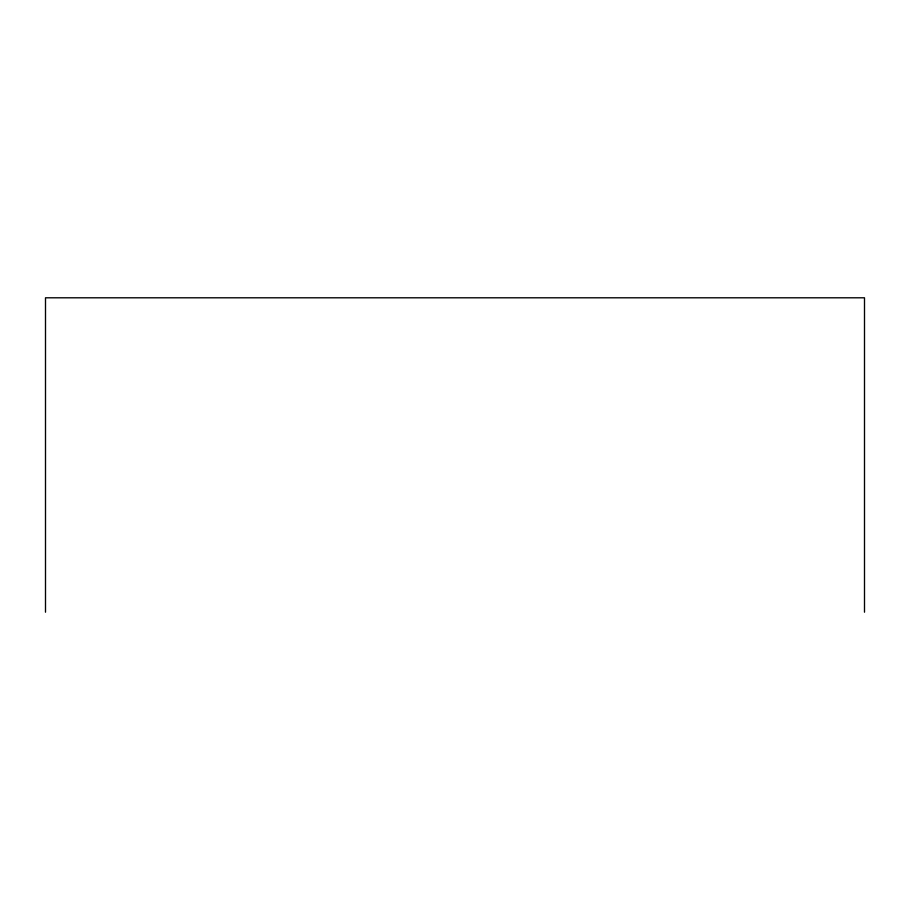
<?xml version="1.0" encoding="UTF-8"?>
<svg xmlns="http://www.w3.org/2000/svg" width="910" height="910" viewBox="0 0 910 910"><rect width="100%" height="100%" fill="white"/><g stroke="black" fill="none" stroke-linecap="round" stroke-linejoin="round"><path stroke-width="1.36" d="M864.5 612.202L864.5 297.798L45.5 297.798L45.5 612.202"/></g></svg>
